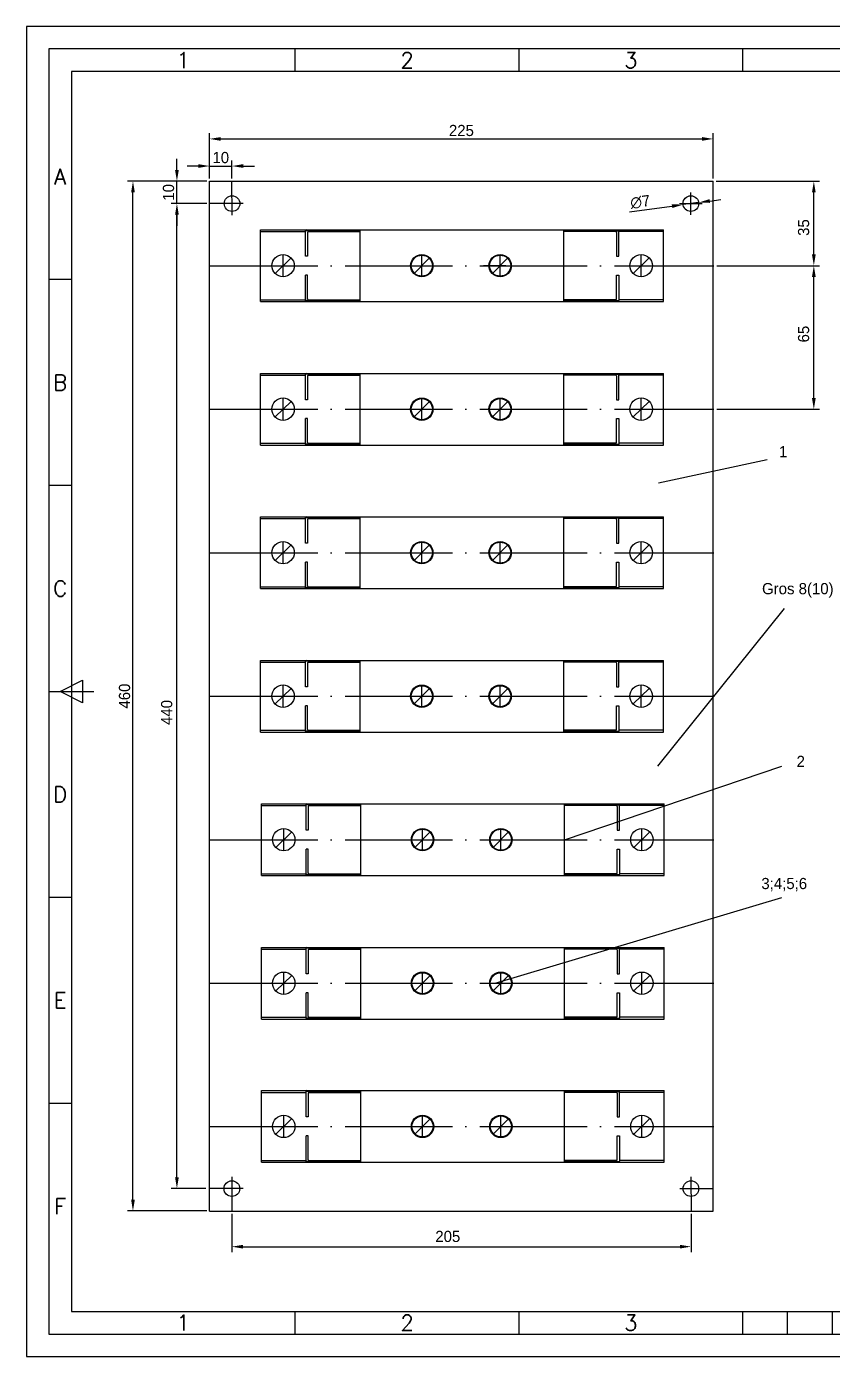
# Model space of a CAD drawing. Header units: millimetres. Extents: x 173 to 1013, y 10 to 307.
# Drawn here: x 172.9 to 352.9, y 10.1 to 307.1 of the extents above; entities that cross this region are included whole.
import ezdxf
from ezdxf.enums import TextEntityAlignment as Align

# ---------------------------------------------------------------- set-up
doc = ezdxf.new("R2010")
doc.units = ezdxf.units.MM
doc.linetypes.add('ACAD_ISO04W100', pattern=[30, 24, -3, 0, -3])
doc.linetypes.add('DASHDOT2', pattern=[12.7, 6.35, -3.175, 0, -3.175])
doc.layers.add('AXE', color=1, linetype='DASHDOT2')
doc.layers.add('LIN_GR', color=3, linetype='Continuous')
doc.styles.add('ISO', font='SIMPLEX.shx')
doc.styles.add('ISOCP', font='SIMPLEX.SHX')
doc.dimstyles.new('ISO-25', dxfattribs={"dimtxt": 2.5, "dimasz": 2.5, "dimexe": 1.25, "dimexo": 0.625, "dimtad": 1, "dimtxsty": 'Standard', "dimcen": 2.5, "dimadec": 0, "dimazin": 0, "dimtfac": 1, "dimtmove": 0, "dimatfit": 3, "dimfxl": 1, "dimarcsym": 0})

# ---------------------------------------------------------------- blocks, each defined once
blk = doc.blocks.new('a3')
at = {"color": 70}
for p, q in [((-360, 287), (-360, 292)), ((-310, 287), (-310, 292)), ((-260, 287), (-260, 292)), ((-410, 240.5), (-415, 240.5)), ((-410, 194.5), (-415, 194.5)), ((-415, 148.5), (-405, 148.5)), ((-412.5, 148.5), (-407.5, 151)), ((-407.5, 146), (-412.5, 148.5)), ((-407.5, 151), (-407.5, 146)), ((-410, 102.5), (-415, 102.5)), ((-410, 56.5), (-415, 56.5)), ((-360, 5), (-360, 10)), ((-310, 5), (-310, 10)), ((-260, 5), (-260, 10)), ((-250, 5), (-250, 10)), ((-240, 5), (-240, 10)), ((-260, 5), (-160, 5))]:
    blk.add_line(p, q, dxfattribs=at)
at = {"color": 240}
for points in [[(0, 297), (-420, 297), (-420, 0), (0, 0)], [(-5, 292), (-415, 292), (-415, 5), (-5, 5)]]:
    blk.add_lwpolyline(points, close=True, dxfattribs=at)
at = {"color": 70}
blk.add_lwpolyline([(-10, 287), (-410, 287), (-410, 10), (-10, 10)], close=True, dxfattribs=at)
at = {"color": 50}
for s, style, p in [('1', 'ISOCP', (-385, 289.5)), ('2', 'ISO', (-335, 289.5)), ('3', 'ISO', (-285, 289.5)), ('A', 'ISO', (-412.5, 263.5)), ('B', 'ISO', (-412.5, 217.5)), ('C', 'ISO', (-412.5, 171.5)), ('D', 'ISO', (-412.5, 125.5)), ('E', 'ISO', (-412.5, 79.5)), ('F', 'ISO', (-412.5, 33.5)), ('1', 'ISOCP', (-385, 7.5)), ('2', 'ISO', (-335, 7.5)), ('3', 'ISO', (-285, 7.5))]:
    blk.add_text(s, height=3.5, dxfattribs=dict(at, style=style)).set_placement(p, align=Align.MIDDLE)
blk = doc.blocks.new('*D8')
at = {"color": 0, "lineweight": -2, "transparency": 16777216}
for p, q in [((213.74, 273.21), (213.74, 283.28)), ((326.24, 273.21), (326.24, 283.28)), ((216.24, 282.03), (323.74, 282.03))]:
    blk.add_line(p, q, dxfattribs=at)
at = {"color": 0, "transparency": 16777216}
for points in [[(216.24, 282.44), (216.24, 281.61), (213.74, 282.03)], [(323.74, 282.44), (323.74, 281.61), (326.24, 282.03)]]:
    blk.add_solid(points, dxfattribs=at)
at = {"layer": 'Defpoints', "color": 0, "transparency": 16777216}
for p in [(326.24, 282.03), (213.74, 272.59), (326.24, 272.59)]:
    blk.add_point(p, dxfattribs=at)
at = {"color": 0, "transparency": 16777216, "insert": (269.99, 283.9), "char_height": 2.5, "attachment_point": 5}
blk.add_mtext('225', dxfattribs=at)
blk = doc.blocks.new('*D9')
at = {"color": 0, "lineweight": -2, "transparency": 16777216}
for p, q in [((213.12, 272.59), (195.37, 272.59)), ((196.62, 45.09), (196.62, 270.09)), ((213.12, 42.59), (195.37, 42.59))]:
    blk.add_line(p, q, dxfattribs=at)
at = {"color": 0, "transparency": 16777216}
for points in [[(196.21, 270.09), (197.04, 270.09), (196.62, 272.59)], [(196.21, 45.09), (197.04, 45.09), (196.62, 42.59)]]:
    blk.add_solid(points, dxfattribs=at)
at = {"layer": 'Defpoints', "color": 0, "transparency": 16777216}
for p in [(196.62, 272.59), (213.74, 272.59), (213.74, 42.59)]:
    blk.add_point(p, dxfattribs=at)
at = {"color": 0, "transparency": 16777216, "insert": (194.75, 157.59), "char_height": 2.5, "attachment_point": 5, "rotation": 90}
blk.add_mtext('460', dxfattribs=at)
blk = doc.blocks.new('*D10')
at = {"color": 0, "lineweight": -2, "transparency": 16777216}
for p, q in [((322.97, 267.82), (319.51, 267.35)), ((325.45, 268.16), (327.93, 268.5)), ((307.51, 265.72), (317.03, 267.01))]:
    blk.add_line(p, q, dxfattribs=at)
at = {"color": 0, "transparency": 16777216}
for points in [[(316.97, 267.43), (317.09, 266.6), (319.51, 267.35)], [(325.4, 268.57), (325.51, 267.75), (322.97, 267.82)]]:
    blk.add_solid(points, dxfattribs=at)
at = {"layer": 'Defpoints', "color": 0, "transparency": 16777216}
for p in [(319.51, 267.35), (322.97, 267.82)]:
    blk.add_point(p, dxfattribs=at)
at = {"color": 0, "transparency": 16777216, "insert": (309.94, 267.94), "char_height": 2.5, "attachment_point": 5, "rotation": 7.7553}
blk.add_mtext('∅7', dxfattribs=at)
blk = doc.blocks.new('*D11')
at = {"color": 0, "lineweight": -2, "transparency": 16777216}
for p, q in [((213.74, 273.21), (213.74, 277.22)), ((218.74, 273.21), (218.74, 277.22)), ((211.24, 275.97), (208.74, 275.97)), ((213.74, 275.97), (218.74, 275.97)), ((221.24, 275.97), (223.74, 275.97))]:
    blk.add_line(p, q, dxfattribs=at)
at = {"color": 0, "transparency": 16777216}
for points in [[(211.24, 276.39), (211.24, 275.56), (213.74, 275.97)], [(221.24, 276.39), (221.24, 275.56), (218.74, 275.97)]]:
    blk.add_solid(points, dxfattribs=at)
at = {"layer": 'Defpoints', "color": 0, "transparency": 16777216}
for p in [(218.74, 275.97), (213.74, 272.59), (218.74, 272.59)]:
    blk.add_point(p, dxfattribs=at)
at = {"color": 0, "transparency": 16777216, "insert": (216.24, 277.85), "char_height": 2.5, "attachment_point": 5}
blk.add_mtext('10', dxfattribs=at)
blk = doc.blocks.new('*D12')
at = {"color": 0, "lineweight": -2, "transparency": 16777216}
for p, q in [((206.44, 275.09), (206.44, 277.59)), ((213.12, 272.59), (205.19, 272.59)), ((206.44, 267.59), (206.44, 272.59)), ((213.12, 267.59), (205.19, 267.59)), ((206.44, 265.09), (206.44, 262.59))]:
    blk.add_line(p, q, dxfattribs=at)
at = {"color": 0, "transparency": 16777216}
for points in [[(206.03, 275.09), (206.86, 275.09), (206.44, 272.59)], [(206.03, 265.09), (206.86, 265.09), (206.44, 267.59)]]:
    blk.add_solid(points, dxfattribs=at)
at = {"layer": 'Defpoints', "color": 0, "transparency": 16777216}
for p in [(206.44, 272.59), (213.74, 272.59), (213.74, 267.59)]:
    blk.add_point(p, dxfattribs=at)
at = {"color": 0, "transparency": 16777216, "insert": (204.57, 270.09), "char_height": 2.5, "attachment_point": 5, "rotation": 90}
blk.add_mtext('10', dxfattribs=at)

msp = doc.modelspace()

# ---------------------------------------------------------------- linework, layer by layer
at = {"color": 1}
for p, q in [((218.7584, 264.962), (218.74, 272.5859)), ((326.8651, 272.5859), (349.9624, 272.5859)), ((212.3953, 267.5859), (205.1902, 267.5859)), ((221.2521, 267.5919), (213.7398, 267.5738)), ((318.7401, 267.5859), (323.7401, 267.5859)), ((321.2401, 265.0859), (321.2401, 270.0859)), ((348.7124, 256.2161), (348.7124, 270.0859)), ((206.4402, 50.1113), (206.4402, 265.0859)), ((230.145, 251.2161), (230.145, 256.2161)), ((261.145, 251.2161), (261.145, 256.2161)), ((278.645, 251.2161), (278.645, 256.2161)), ((310.145, 251.2161), (310.145, 256.2161)), ((227.645, 253.7161), (232.645, 253.7161)), ((258.645, 253.7161), (263.645, 253.7161)), ((276.145, 253.7161), (281.145, 253.7161)), ((327.02, 253.7161), (349.9624, 253.7161)), ((327.02, 253.7161), (349.9624, 253.7161)), ((348.7124, 224.1661), (348.7124, 251.2161)), ((230.145, 219.1661), (230.145, 224.1661)), ((261.145, 219.1661), (261.145, 224.1661)), ((278.645, 219.1661), (278.645, 224.1661)), ((310.145, 219.1661), (310.145, 224.1661)), ((327.02, 221.6661), (349.9624, 221.6661)), ((314.0498, 205.2241), (338.265, 210.4431)), ((230.145, 187.1161), (230.145, 192.1161)), ((261.145, 187.1161), (261.145, 192.1161)), ((278.645, 187.1161), (278.645, 192.1161)), ((310.145, 187.1161), (310.145, 192.1161)), ((313.895, 141.9427), (342.1828, 177.1715)), ((230.145, 155.0661), (230.145, 160.0661)), ((261.145, 155.0661), (261.145, 160.0661)), ((278.645, 155.0661), (278.645, 160.0661)), ((310.145, 155.0661), (310.145, 160.0661)), ((293.0498, 125.5161), (341.5298, 141.9427)), ((230.2998, 123.0161), (230.2998, 128.0161)), ((261.2998, 123.0161), (261.2998, 128.0161)), ((278.7998, 123.0161), (278.7998, 128.0161)), ((310.2998, 123.0161), (310.2998, 128.0161)), ((277.5498, 93.4464), (341.5298, 112.5854)), ((230.2998, 90.9661), (230.2998, 95.9661)), ((261.2998, 90.9661), (261.2998, 95.9661)), ((278.7998, 90.9661), (278.7998, 95.9661)), ((310.2998, 90.9661), (310.2998, 95.9661)), ((230.2998, 58.9754), (230.2998, 63.9754)), ((261.2998, 58.9754), (261.2998, 63.9754)), ((278.7998, 58.9754), (278.7998, 63.9754)), ((310.2998, 58.9754), (310.2998, 63.9754)), ((212.9273, 47.6113), (205.1902, 47.6113)), ((221.2135, 47.5772), (213.7012, 47.598)), ((218.7207, 50.208), (218.6996, 42.5841)), ((318.7668, 47.5772), (326.279, 47.598)), ((321.2595, 50.208), (321.2806, 42.5841)), ((218.6996, 41.9609), (218.6996, 33.3711)), ((321.2806, 41.9609), (321.2806, 33.3711)), ((221.1996, 34.6211), (318.7806, 34.6211))]:
    msp.add_line(p, q, dxfattribs=at)
at = {"color": 2}
for p, q in [((225.145, 261.7161), (315.145, 261.7161)), ((225.145, 245.7161), (225.145, 261.7161)), ((235.145, 255.8327), (235.145, 261.5418)), ((247.395, 261.5229), (235.145, 261.5229)), ((247.395, 245.7161), (247.395, 261.7161)), ((292.895, 245.7161), (292.895, 261.7161)), ((292.895, 261.5229), (305.145, 261.5229)), ((305.145, 255.8327), (305.145, 261.5057)), ((315.145, 245.7161), (315.145, 261.7161)), ((225.145, 261.3319), (235.145, 261.3319)), ((235.6271, 261.1413), (235.6271, 255.8327)), ((235.7904, 261.3319), (247.395, 261.3319)), ((304.4995, 261.3319), (292.895, 261.3319)), ((304.6628, 261.1413), (304.6628, 255.8327)), ((315.145, 261.3319), (305.145, 261.3319)), ((228.3519, 251.974), (231.938, 255.4583)), ((235.6271, 255.8327), (235.145, 255.8327)), ((304.6628, 255.8327), (305.145, 255.8327)), ((308.3519, 251.974), (311.938, 255.4583)), ((259.474, 252.0638), (262.8159, 255.3685)), ((276.974, 252.0638), (280.3159, 255.3685)), ((235.145, 245.8905), (235.145, 251.5995)), ((235.6271, 251.5995), (235.145, 251.5995)), ((235.6271, 246.291), (235.6271, 251.5995)), ((304.6628, 246.291), (304.6628, 251.5995)), ((304.6628, 251.5995), (305.145, 251.5995)), ((305.145, 251.5995), (305.145, 245.9266)), ((225.145, 246.1004), (235.145, 246.1004)), ((225.145, 245.7161), (315.145, 245.7161)), ((247.395, 245.9094), (235.145, 245.9094)), ((235.7904, 246.1004), (247.395, 246.1004)), ((304.4995, 246.1004), (292.895, 246.1004)), ((292.895, 245.9094), (305.145, 245.9094)), ((315.145, 246.1004), (305.145, 246.1004)), ((225.145, 213.6661), (225.145, 229.6661)), ((225.145, 229.6661), (315.145, 229.6661)), ((225.145, 229.2819), (235.145, 229.2819)), ((235.145, 223.7827), (235.145, 229.4918)), ((247.395, 229.4729), (235.145, 229.4729)), ((235.6271, 229.0913), (235.6271, 223.7827)), ((235.7904, 229.2819), (247.395, 229.2819)), ((247.395, 213.6661), (247.395, 229.6661)), ((292.895, 213.6661), (292.895, 229.6661)), ((292.895, 229.4729), (305.145, 229.4729)), ((304.4995, 229.2819), (292.895, 229.2819)), ((304.6628, 229.0913), (304.6628, 223.7827)), ((305.145, 223.7827), (305.145, 229.4557)), ((315.145, 229.2819), (305.145, 229.2819)), ((315.145, 213.6661), (315.145, 229.6661)), ((228.3519, 219.924), (231.938, 223.4083)), ((235.6271, 223.7827), (235.145, 223.7827)), ((259.474, 220.0138), (262.8159, 223.3185)), ((276.974, 220.0138), (280.3159, 223.3185)), ((304.6628, 223.7827), (305.145, 223.7827)), ((308.3519, 219.924), (311.938, 223.4083)), ((235.145, 213.8405), (235.145, 219.5495)), ((235.6271, 219.5495), (235.145, 219.5495)), ((235.6271, 214.241), (235.6271, 219.5495)), ((304.6628, 214.241), (304.6628, 219.5495)), ((304.6628, 219.5495), (305.145, 219.5495)), ((305.145, 219.5495), (305.145, 213.8766)), ((225.145, 214.0504), (235.145, 214.0504)), ((247.395, 213.8594), (235.145, 213.8594)), ((235.7904, 214.0504), (247.395, 214.0504)), ((304.4995, 214.0504), (292.895, 214.0504)), ((292.895, 213.8594), (305.145, 213.8594)), ((315.145, 214.0504), (305.145, 214.0504)), ((225.145, 213.6661), (315.145, 213.6661)), ((225.145, 181.6161), (225.145, 197.6161)), ((225.145, 197.6161), (315.145, 197.6161)), ((225.145, 197.2319), (235.145, 197.2319)), ((235.145, 191.7327), (235.145, 197.4418)), ((247.395, 197.4229), (235.145, 197.4229)), ((235.6271, 197.0413), (235.6271, 191.7327)), ((235.7904, 197.2319), (247.395, 197.2319)), ((247.395, 181.6161), (247.395, 197.6161)), ((292.895, 181.6161), (292.895, 197.6161)), ((292.895, 197.4229), (305.145, 197.4229)), ((304.4995, 197.2319), (292.895, 197.2319)), ((304.6628, 197.0413), (304.6628, 191.7327)), ((305.145, 191.7327), (305.145, 197.4057)), ((315.145, 197.2319), (305.145, 197.2319)), ((315.145, 181.6161), (315.145, 197.6161)), ((228.3519, 187.874), (231.938, 191.3583)), ((235.6271, 191.7327), (235.145, 191.7327)), ((259.474, 187.9638), (262.8159, 191.2685)), ((276.974, 187.9638), (280.3159, 191.2685)), ((304.6628, 191.7327), (305.145, 191.7327)), ((308.3519, 187.874), (311.938, 191.3583)), ((235.145, 181.7905), (235.145, 187.4995)), ((235.6271, 187.4995), (235.145, 187.4995)), ((235.6271, 182.191), (235.6271, 187.4995)), ((304.6628, 182.191), (304.6628, 187.4995)), ((304.6628, 187.4995), (305.145, 187.4995)), ((305.145, 187.4995), (305.145, 181.8266)), ((225.145, 182.0004), (235.145, 182.0004)), ((225.145, 181.6161), (315.145, 181.6161)), ((247.395, 181.8094), (235.145, 181.8094)), ((235.7904, 182.0004), (247.395, 182.0004)), ((304.4995, 182.0004), (292.895, 182.0004)), ((292.895, 181.8094), (305.145, 181.8094)), ((315.145, 182.0004), (305.145, 182.0004)), ((225.145, 165.5661), (315.145, 165.5661)), ((225.145, 149.5661), (225.145, 165.5661)), ((225.145, 165.1819), (235.145, 165.1819)), ((235.145, 159.6827), (235.145, 165.3918)), ((247.395, 165.3729), (235.145, 165.3729)), ((235.6271, 164.9913), (235.6271, 159.6827)), ((235.7904, 165.1819), (247.395, 165.1819)), ((247.395, 149.5661), (247.395, 165.5661)), ((292.895, 149.5661), (292.895, 165.5661)), ((292.895, 165.3729), (305.145, 165.3729)), ((304.4995, 165.1819), (292.895, 165.1819)), ((304.6628, 164.9913), (304.6628, 159.6827)), ((305.145, 159.6827), (305.145, 165.3557)), ((315.145, 165.1819), (305.145, 165.1819)), ((315.145, 149.5661), (315.145, 165.5661)), ((228.3519, 155.824), (231.938, 159.3083)), ((235.6271, 159.6827), (235.145, 159.6827)), ((259.474, 155.9138), (262.8159, 159.2185)), ((276.974, 155.9138), (280.3159, 159.2185)), ((304.6628, 159.6827), (305.145, 159.6827)), ((308.3519, 155.824), (311.938, 159.3083)), ((235.145, 149.7405), (235.145, 155.4495)), ((235.6271, 155.4495), (235.145, 155.4495)), ((235.6271, 150.141), (235.6271, 155.4495)), ((304.6628, 150.141), (304.6628, 155.4495)), ((304.6628, 155.4495), (305.145, 155.4495)), ((305.145, 155.4495), (305.145, 149.7766)), ((225.145, 149.9504), (235.145, 149.9504)), ((225.145, 149.5661), (315.145, 149.5661)), ((247.395, 149.7594), (235.145, 149.7594)), ((235.7904, 149.9504), (247.395, 149.9504)), ((304.4995, 149.9504), (292.895, 149.9504)), ((292.895, 149.7594), (305.145, 149.7594)), ((315.145, 149.9504), (305.145, 149.9504)), ((225.2998, 117.5161), (225.2998, 133.5161)), ((225.2998, 133.5161), (315.2998, 133.5161)), ((225.2998, 133.1319), (235.2998, 133.1319)), ((235.2998, 127.6327), (235.2998, 133.3418)), ((247.5498, 133.3229), (235.2998, 133.3229)), ((235.7819, 132.9413), (235.7819, 127.6327)), ((235.9452, 133.1319), (247.5498, 133.1319)), ((247.5498, 117.5161), (247.5498, 133.5161)), ((293.0498, 117.5161), (293.0498, 133.5161)), ((293.0498, 133.3229), (305.2998, 133.3229)), ((304.6544, 133.1319), (293.0498, 133.1319)), ((304.8176, 132.9413), (304.8176, 127.6327)), ((305.2998, 127.6327), (305.2998, 133.3057)), ((315.2998, 133.1319), (305.2998, 133.1319)), ((315.2998, 117.5161), (315.2998, 133.5161)), ((228.5067, 123.774), (232.0928, 127.2583)), ((235.7819, 127.6327), (235.2998, 127.6327)), ((259.6288, 123.8638), (262.9707, 127.1685)), ((277.1288, 123.8638), (280.4707, 127.1685)), ((304.8176, 127.6327), (305.2998, 127.6327)), ((308.5067, 123.774), (312.0928, 127.2583)), ((235.7819, 123.3995), (235.2998, 123.3995)), ((235.2998, 117.6905), (235.2998, 123.3995)), ((235.7819, 118.091), (235.7819, 123.3995)), ((304.8176, 123.3995), (305.2998, 123.3995)), ((304.8176, 118.091), (304.8176, 123.3995)), ((305.2998, 123.3995), (305.2998, 117.7266)), ((225.2998, 117.9004), (235.2998, 117.9004)), ((225.2998, 117.5161), (315.2998, 117.5161)), ((247.5498, 117.7094), (235.2998, 117.7094)), ((235.9452, 117.9004), (247.5498, 117.9004)), ((304.6544, 117.9004), (293.0498, 117.9004)), ((293.0498, 117.7094), (305.2998, 117.7094)), ((315.2998, 117.9004), (305.2998, 117.9004)), ((225.2998, 101.4661), (315.2998, 101.4661)), ((225.2998, 85.4661), (225.2998, 101.4661)), ((225.2998, 101.0819), (235.2998, 101.0819)), ((235.2998, 95.5827), (235.2998, 101.2918)), ((247.5498, 101.2729), (235.2998, 101.2729)), ((235.9452, 101.0819), (247.5498, 101.0819)), ((247.5498, 85.4661), (247.5498, 101.4661)), ((293.0498, 85.4661), (293.0498, 101.4661)), ((293.0498, 101.2729), (305.2998, 101.2729)), ((304.6544, 101.0819), (293.0498, 101.0819)), ((305.2998, 95.5827), (305.2998, 101.2557)), ((315.2998, 101.0819), (305.2998, 101.0819)), ((315.2998, 85.4661), (315.2998, 101.4661)), ((235.7819, 100.8913), (235.7819, 95.5827)), ((304.8176, 100.8913), (304.8176, 95.5827)), ((228.5067, 91.724), (232.0928, 95.2083)), ((235.7819, 95.5827), (235.2998, 95.5827)), ((259.6288, 91.8138), (262.9707, 95.1185)), ((277.1288, 91.8138), (280.4707, 95.1185)), ((304.8176, 95.5827), (305.2998, 95.5827)), ((308.5067, 91.724), (312.0928, 95.2083)), ((235.7819, 91.3495), (235.2998, 91.3495)), ((235.2998, 85.6405), (235.2998, 91.3495)), ((235.7819, 86.041), (235.7819, 91.3495)), ((304.8176, 91.3495), (305.2998, 91.3495)), ((304.8176, 86.041), (304.8176, 91.3495)), ((305.2998, 91.3495), (305.2998, 85.6766)), ((225.2998, 85.8504), (235.2998, 85.8504)), ((225.2998, 85.4661), (315.2998, 85.4661)), ((247.5498, 85.6594), (235.2998, 85.6594)), ((235.9452, 85.8504), (247.5498, 85.8504)), ((304.6544, 85.8504), (293.0498, 85.8504)), ((293.0498, 85.6594), (305.2998, 85.6594)), ((315.2998, 85.8504), (305.2998, 85.8504)), ((225.2998, 53.4754), (225.2998, 69.4754)), ((225.2998, 69.4754), (315.2998, 69.4754)), ((225.2998, 69.0911), (235.2998, 69.0911)), ((235.2998, 63.592), (235.2998, 69.3011)), ((247.5498, 69.2822), (235.2998, 69.2822)), ((235.7819, 68.9005), (235.7819, 63.592)), ((235.9452, 69.0911), (247.5498, 69.0911)), ((247.5498, 53.4754), (247.5498, 69.4754)), ((293.0498, 53.4754), (293.0498, 69.4754)), ((293.0498, 69.2822), (305.2998, 69.2822)), ((304.6544, 69.0911), (293.0498, 69.0911)), ((304.8176, 68.9005), (304.8176, 63.592)), ((305.2998, 63.592), (305.2998, 69.2649)), ((315.2998, 69.0911), (305.2998, 69.0911)), ((315.2998, 53.4754), (315.2998, 69.4754)), ((228.5067, 59.7333), (232.0928, 63.2175)), ((235.7819, 63.592), (235.2998, 63.592)), ((259.6288, 59.823), (262.9707, 63.1277)), ((277.1288, 59.823), (280.4707, 63.1277)), ((304.8176, 63.592), (305.2998, 63.592)), ((308.5067, 59.7333), (312.0928, 63.2175)), ((235.2998, 53.6497), (235.2998, 59.3588)), ((235.7819, 59.3588), (235.2998, 59.3588)), ((235.7819, 54.0503), (235.7819, 59.3588)), ((304.8176, 54.0503), (304.8176, 59.3588)), ((304.8176, 59.3588), (305.2998, 59.3588)), ((305.2998, 59.3588), (305.2998, 53.6858)), ((225.2998, 53.8596), (235.2998, 53.8596)), ((225.2998, 53.4754), (315.2998, 53.4754)), ((247.5498, 53.6686), (235.2998, 53.6686)), ((235.9452, 53.8596), (247.5498, 53.8596)), ((304.6544, 53.8596), (293.0498, 53.8596)), ((293.0498, 53.6686), (305.2998, 53.6686)), ((315.2998, 53.8596), (305.2998, 53.8596))]:
    msp.add_line(p, q, dxfattribs=at)
for centre, radius in [((218.7521, 267.5859), 1.75), ((321.2401, 267.5859), 1.75), ((230.145, 253.7161), 2.5), ((261.145, 253.7161), 2.4934), ((261.145, 253.7161), 2.35), ((278.645, 253.7161), 2.4934), ((278.645, 253.7161), 2.35), ((310.145, 253.7161), 2.5), ((230.145, 221.6661), 2.5), ((261.145, 221.6661), 2.4934), ((261.145, 221.6661), 2.35), ((278.645, 221.6661), 2.4934), ((278.645, 221.6661), 2.35), ((310.145, 221.6661), 2.5), ((230.145, 189.6161), 2.5), ((261.145, 189.6161), 2.4934), ((261.145, 189.6161), 2.35), ((278.645, 189.6161), 2.4934), ((278.645, 189.6161), 2.35), ((310.145, 189.6161), 2.5), ((230.145, 157.5661), 2.5), ((261.145, 157.5661), 2.4934), ((261.145, 157.5661), 2.35), ((278.645, 157.5661), 2.4934), ((278.645, 157.5661), 2.35), ((310.145, 157.5661), 2.5), ((230.2998, 125.5161), 2.5), ((261.2998, 125.5161), 2.4934), ((261.2998, 125.5161), 2.35), ((278.7998, 125.5161), 2.4934), ((278.7998, 125.5161), 2.35), ((310.2998, 125.5161), 2.5), ((230.2998, 93.4661), 2.5), ((261.2998, 93.4661), 2.4934), ((261.2998, 93.4661), 2.35), ((278.7998, 93.4661), 2.4934), ((278.7998, 93.4661), 2.35), ((310.2998, 93.4661), 2.5), ((230.2998, 61.4754), 2.5), ((261.2998, 61.4754), 2.4934), ((261.2998, 61.4754), 2.35), ((278.7998, 61.4754), 2.4934), ((278.7998, 61.4754), 2.35), ((310.2998, 61.4754), 2.5), ((218.7135, 47.5841), 1.75), ((321.2668, 47.5841), 1.75)]:
    msp.add_circle(centre, radius, dxfattribs=at)
for centre, radius, start, end in [((235.3398, 261.5238), 0.1957, 100.532363, 185.297891), ((304.9501, 261.5238), 0.1957, 354.702109, 79.467637), ((235.8363, 261.1274), 0.2096, 102.651332, 176.201202), ((304.4536, 261.1274), 0.2096, 3.798798, 77.348668), ((235.3398, 245.9085), 0.1957, 174.702109, 259.467637), ((235.8363, 246.3049), 0.2096, 183.798798, 257.348668), ((304.4536, 246.3049), 0.2096, 282.651332, 356.201202), ((304.9501, 245.9085), 0.1957, 280.532363, 5.297891), ((235.3398, 229.4738), 0.1957, 100.532363, 185.297891), ((235.8363, 229.0774), 0.2096, 102.651332, 176.201202), ((304.4536, 229.0774), 0.2096, 3.798798, 77.348668), ((304.9501, 229.4738), 0.1957, 354.702109, 79.467637), ((235.3398, 213.8585), 0.1957, 174.702109, 259.467637), ((235.8363, 214.2549), 0.2096, 183.798798, 257.348668), ((304.4536, 214.2549), 0.2096, 282.651332, 356.201202), ((304.9501, 213.8585), 0.1957, 280.532363, 5.297891), ((235.3398, 197.4238), 0.1957, 100.532363, 185.297891), ((235.8363, 197.0274), 0.2096, 102.651332, 176.201202), ((304.4536, 197.0274), 0.2096, 3.798798, 77.348668), ((304.9501, 197.4238), 0.1957, 354.702109, 79.467637), ((235.3398, 181.8085), 0.1957, 174.702109, 259.467637), ((235.8363, 182.2049), 0.2096, 183.798798, 257.348668), ((304.4536, 182.2049), 0.2096, 282.651332, 356.201202), ((304.9501, 181.8085), 0.1957, 280.532363, 5.297891), ((235.3398, 165.3738), 0.1957, 100.532363, 185.297891), ((235.8363, 164.9774), 0.2096, 102.651332, 176.201202), ((304.4536, 164.9774), 0.2096, 3.798798, 77.348668), ((304.9501, 165.3738), 0.1957, 354.702109, 79.467637), ((235.3398, 149.7585), 0.1957, 174.702109, 259.467637), ((235.8363, 150.1549), 0.2096, 183.798798, 257.348668), ((304.4536, 150.1549), 0.2096, 282.651332, 356.201202), ((304.9501, 149.7585), 0.1957, 280.532363, 5.297891), ((235.4946, 133.3238), 0.1957, 100.532363, 185.297891), ((235.9911, 132.9274), 0.2096, 102.651332, 176.201202), ((304.6084, 132.9274), 0.2096, 3.798798, 77.348668), ((305.1049, 133.3238), 0.1957, 354.702109, 79.467637), ((235.4946, 117.7085), 0.1957, 174.702109, 259.467637), ((235.9911, 118.1049), 0.2096, 183.798798, 257.348668), ((304.6084, 118.1049), 0.2096, 282.651332, 356.201202), ((305.1049, 117.7085), 0.1957, 280.532363, 5.297891), ((235.4946, 101.2738), 0.1957, 100.532363, 185.297891), ((235.9911, 100.8774), 0.2096, 102.651332, 176.201202), ((304.6084, 100.8774), 0.2096, 3.798798, 77.348668), ((305.1049, 101.2738), 0.1957, 354.702109, 79.467637), ((235.4946, 85.6585), 0.1957, 174.702109, 259.467637), ((235.9911, 86.0549), 0.2096, 183.798798, 257.348668), ((304.6084, 86.0549), 0.2096, 282.651332, 356.201202), ((305.1049, 85.6585), 0.1957, 280.532363, 5.297891), ((235.4946, 69.283), 0.1957, 100.532363, 185.297891), ((235.9911, 68.8866), 0.2096, 102.651332, 176.201202), ((304.6084, 68.8866), 0.2096, 3.798798, 77.348668), ((305.1049, 69.283), 0.1957, 354.702109, 79.467637), ((235.4946, 53.6678), 0.1957, 174.702109, 259.467637), ((235.9911, 54.0641), 0.2096, 183.798798, 257.348668), ((304.6084, 54.0641), 0.2096, 282.651332, 356.201202), ((305.1049, 53.6678), 0.1957, 280.532363, 5.297891)]:
    msp.add_arc(centre, radius, start, end, dxfattribs=at)
at = {"color": 1}
for points in [[(348.2957, 270.0859), (349.129, 270.0859), (348.7124, 272.5859)], [(206.0235, 265.0859), (206.8569, 265.0859), (206.4402, 267.5859)], [(348.2957, 256.2161), (349.129, 256.2161), (348.7124, 253.7161)], [(348.2957, 251.2161), (349.129, 251.2161), (348.7124, 253.7161)], [(348.2957, 224.1661), (349.129, 224.1661), (348.7124, 221.6661)], [(206.0235, 50.1113), (206.8569, 50.1113), (206.4402, 47.6113)], [(221.1996, 35.0377), (221.1996, 34.2044), (218.6996, 34.6211)], [(318.7806, 35.0377), (318.7806, 34.2044), (321.2806, 34.6211)]]:
    msp.add_solid(points, dxfattribs=at)
at = {"layer": 'AXE', "color": 1, "linetype": 'ACAD_ISO04W100'}
for p, q in [((213.895, 253.7161), (326.395, 253.7161)), ((213.895, 253.7161), (326.395, 253.7161)), ((213.895, 253.7161), (326.395, 253.7161)), ((213.895, 253.7161), (326.395, 253.7161)), ((213.895, 221.6661), (326.395, 221.6661)), ((213.895, 189.6161), (326.395, 189.6161)), ((213.895, 157.5661), (326.395, 157.5661)), ((213.895, 125.5161), (326.395, 125.5161)), ((213.895, 93.4464), (326.395, 93.4464)), ((213.895, 61.4556), (326.395, 61.4556)), ((213.895, 61.4556), (326.395, 61.4556)), ((213.895, 61.4556), (326.395, 61.4556)), ((213.895, 61.4556), (326.395, 61.4556))]:
    msp.add_line(p, q, dxfattribs=at)
at = {"layer": 'AXE'}
msp.add_line((279.895, 253.7161), (274.895, 253.7161), dxfattribs=at)
at = {"layer": 'LIN_GR', "color": 3}
for p, q in [((213.7401, 42.5859), (213.7401, 272.5859)), ((213.7401, 272.5859), (326.2401, 272.5859)), ((326.2401, 42.5859), (326.2401, 272.5859)), ((213.7401, 42.5859), (326.2401, 42.5859))]:
    msp.add_line(p, q, dxfattribs=at)

# ---------------------------------------------------------------- block references
msp.add_blockref('a3', (592.8611, 10.1141))

# ---------------------------------------------------------------- texts
at = {"color": 1}
for s, p in [('35', (347.6707, 260.3726)), ('65', (347.6707, 236.5794)), ('440', (205.3985, 151.1403))]:
    msp.add_text(s, height=2.5, rotation=90, dxfattribs=at).set_placement(p)
for s, p in [('1', (340.9385, 210.9426)), ('Gros 8(10)', (337.1441, 180.3377)), ('2', (344.8563, 141.7557)), ('3;4;5;6', (336.9888, 114.4788)), ('205', (264.1568, 35.6627))]:
    msp.add_text(s, height=2.5, dxfattribs=at).set_placement(p)

# ---------------------------------------------------------------- dimensions: what is measured, and where the dimension line sits
for base, p2, picture, middle in [((326.2401, 282.0272), (326.2401, 272.5859), '*D8', (269.9901, 283.9022)), ((218.74, 275.9723), (218.74, 272.5859), '*D11', (216.2401, 277.8473))]:
    dim = msp.add_linear_dim(base=base, p1=(213.7401, 272.5859), p2=p2, dimstyle='ISO-25', override={"dimlfac": 2}, dxfattribs=at)
    dim.commit()
    dim.dimension.update_dxf_attribs({"geometry": picture, "text_midpoint": middle})
for base, p1, picture, middle in [((206.4431, 272.5859), (213.7401, 267.5859), '*D12', (204.5681, 270.0859)), ((196.6221, 272.5859), (213.7401, 42.5859), '*D9', (194.7471, 157.5859))]:
    dim = msp.add_linear_dim(base=base, p1=p1, p2=(213.7401, 272.5859), angle=90, dimstyle='ISO-25', override={"dimlfac": 2}, dxfattribs=at)
    dim.commit()
    dim.dimension.update_dxf_attribs({"geometry": picture, "text_midpoint": middle})
dim = msp.add_diameter_dim_2p(p1=(322.9741, 267.822), p2=(319.5061, 267.3497), dimstyle='ISO-25', override={"dimlfac": 2}, dxfattribs=at)
dim.commit()
dim.dimension.update_dxf_attribs({"geometry": '*D10', "text_midpoint": (310.1977, 266.082), "dimtype": 163})

doc.saveas('drawing.dxf')
